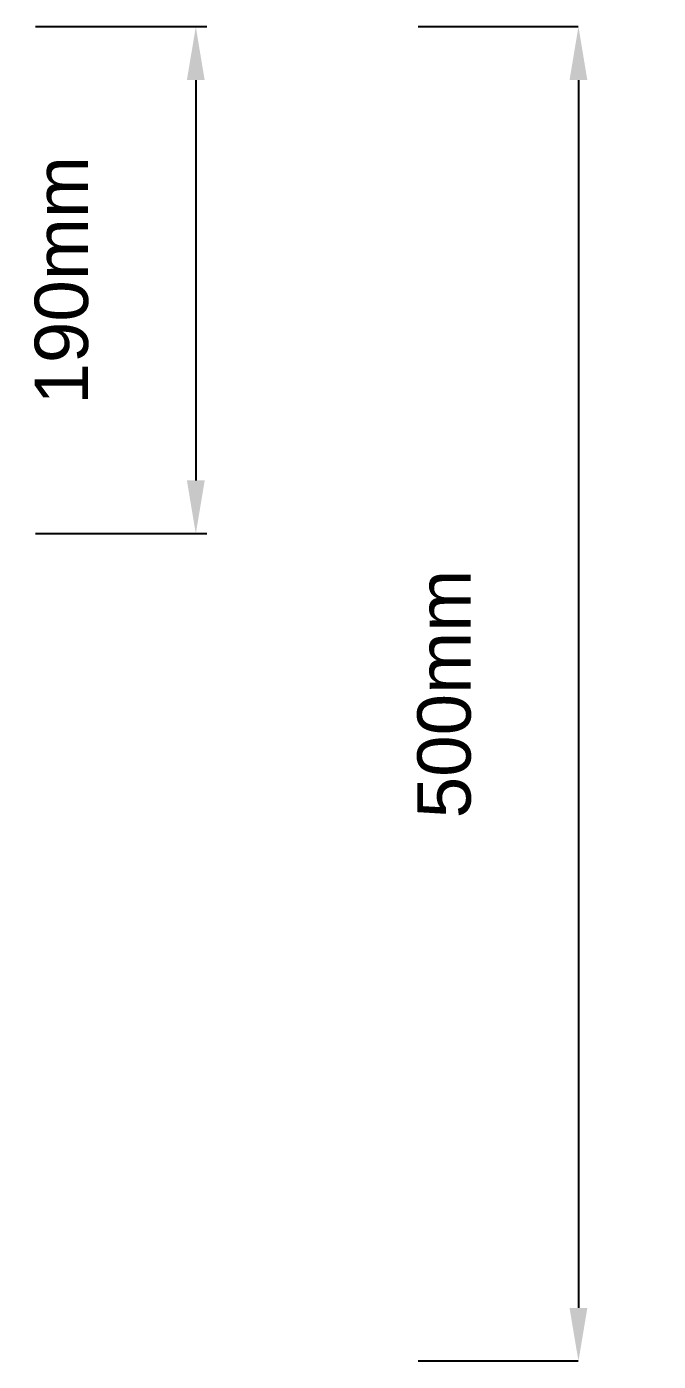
# Model space of a CAD drawing. Header units: millimetres. Extents: x 100 to 1222, y 100 to 694.
# Drawn here: x 474.26 to 486.09, y 534.44 to 559.44 of the extents above; entities that cross this region are included whole.
import ezdxf

# ---------------------------------------------------------------- set-up
doc = ezdxf.new("R2010")
doc.units = ezdxf.units.MM
doc.styles.get("Standard").update_dxf_attribs({"font": 'Arial.ttf'})
doc.dimstyles.get("Standard").update_dxf_attribs({"dimtxt": 3, "dimasz": 3, "dimexe": 5, "dimexo": 2, "dimgap": 2, "dimtad": 0, "dimtih": 1, "dimtoh": 1, "dimdec": 4, "dimzin": 0, "dimdsep": 46, "dimtxsty": 'Standard', "dimcen": 2, "dimadec": 0, "dimazin": 0, "dimtfac": 1, "dimtdec": 4, "dimtofl": 0, "dimtmove": 0, "dimatfit": 3, "dimfxl": 1, "dimtolj": 1, "dimtzin": 0, "dimarcsym": 0})

# ---------------------------------------------------------------- blocks, each defined once
blk = doc.blocks.new('*D175')
at = {"color": 0, "lineweight": -2, "transparency": 16777216}
for p, q in [((484.587, 559.442), (481.592, 559.442)), ((484.592, 558.442), (484.592, 535.442)), ((484.587, 534.442), (481.592, 534.442))]:
    blk.add_line(p, q, dxfattribs=at)
at = {"color": 0, "transparency": 16777216}
for points in [[(484.425, 558.442), (484.758, 558.442), (484.592, 559.442)], [(484.425, 535.442), (484.758, 535.442), (484.592, 534.442)]]:
    blk.add_solid(points, dxfattribs=at)
at = {"layer": 'Defpoints', "color": 0, "transparency": 16777216}
for p in [(486.087, 559.442), (484.592, 534.442), (486.087, 534.442)]:
    blk.add_point(p, dxfattribs=at)
at = {"color": 0, "transparency": 16777216, "insert": (482.081, 546.942), "char_height": 1, "attachment_point": 5, "rotation": 90}
blk.add_mtext('\\A1;500mm', dxfattribs=at)
blk = doc.blocks.new('*D176')
at = {"color": 0, "lineweight": -2, "transparency": 16777216}
for p, q in [((477.634, 559.442), (474.426, 559.442)), ((477.426, 558.442), (477.426, 550.942)), ((477.634, 549.942), (474.426, 549.942))]:
    blk.add_line(p, q, dxfattribs=at)
at = {"color": 0, "transparency": 16777216}
for points in [[(477.259, 558.442), (477.592, 558.442), (477.426, 559.442)], [(477.259, 550.942), (477.592, 550.942), (477.426, 549.942)]]:
    blk.add_solid(points, dxfattribs=at)
at = {"layer": 'Defpoints', "color": 0, "transparency": 16777216}
for p in [(479.134, 559.442), (477.426, 549.942), (479.134, 549.942)]:
    blk.add_point(p, dxfattribs=at)
at = {"color": 0, "transparency": 16777216, "insert": (474.915, 554.692), "char_height": 1, "attachment_point": 5, "rotation": 90}
blk.add_mtext('\\A1;190mm', dxfattribs=at)

msp = doc.modelspace()

# ---------------------------------------------------------------- dimensions: what is measured, and where the dimension line sits
at = {"color": 0}
for base, p1, p2, text, picture, middle in [((477.426, 549.942), (479.134, 559.442), (479.134, 549.942), '190mm', '*D176', (474.915, 554.692)), ((484.592, 534.442), (486.087, 559.442), (486.087, 534.442), '500mm', '*D175', (482.081, 546.942))]:
    dim = msp.add_linear_dim(base=base, p1=p1, p2=p2, angle=90, text=text, dimstyle='Standard', override={"dimtxt": 1, "dimasz": 1, "dimexe": 3, "dimexo": 1.5, "dimtad": 1, "dimtih": 0, "dimtoh": 0, "dimdec": 2, "dimzin": 3, "dimcen": 3, "dimadec": 2, "dimazin": 2, "dimtdec": 2, "dimfrac": 1}, dxfattribs=at)
    dim.commit()
    dim.dimension.update_dxf_attribs({"geometry": picture, "text_midpoint": middle})

doc.saveas('drawing.dxf')
